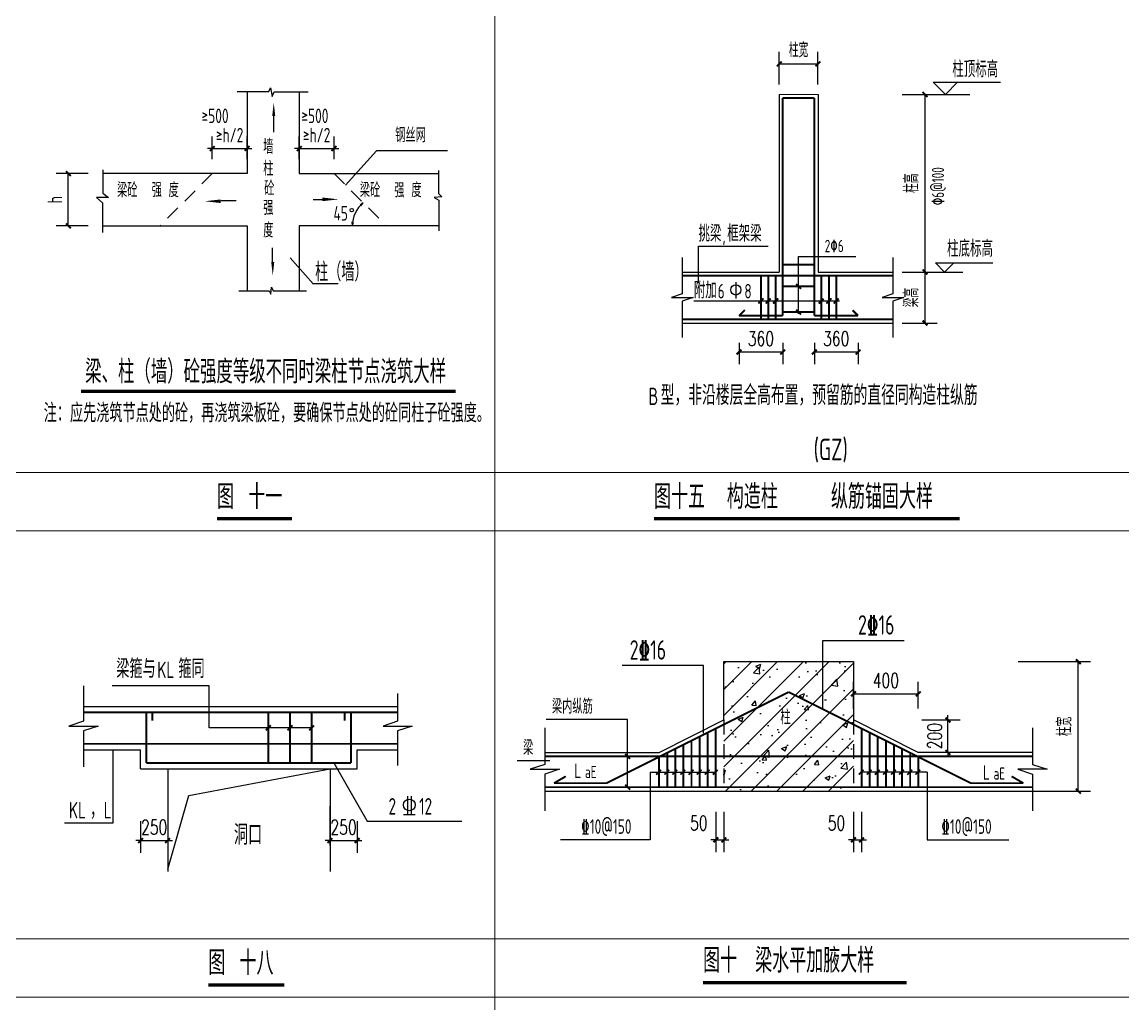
# Model space of a CAD drawing. Extents: x 1051052 to 1482120, y -981644 to -673261.
# Drawn here: x 1300945 to 1323603, y -799005 to -778807 of the extents above; entities that cross this region are included whole.
import ezdxf

# ---------------------------------------------------------------- set-up
doc = ezdxf.new("R2010")
doc.units = 0
doc.header["$LTSCALE"] = 1000
doc.header["$MEASUREMENT"] = 0
doc.linetypes.add('3', pattern=[5, 3, -2])
for name, color, linetype in [('326', 7, 'Continuous'), ('DIM_LEAD', 3, 'Continuous'), ('PUB_DIM', 3, 'Continuous'), ('PUB_TEXT', 7, 'Continuous'), ('填充', 8, 'Continuous'), ('墙线__粗线', 7, 'Continuous'), ('尺寸线及数字', 253, 'Continuous'), ('层0', 7, 'Continuous'), ('层154200', 1, 'Continuous'), ('层35', 4, 'Continuous'), ('折断线', 7, 'Continuous'), ('梁虚线', 134, '3'), ('轴线__尺寸数字', 253, 'Continuous'), ('钢筋', 1, 'Continuous')]:
    doc.layers.add(name, color=color, linetype=linetype)
doc.layers.add('TEXT', color=7, linetype='Continuous', lineweight=25)
doc.layers.add('图框外框__细线', color=9, linetype='Continuous', lineweight=18)
doc.styles.add('_TCH_DIM_T3', font='SIMPLEX', dxfattribs={"width": 0.705882, "bigfont": 'GBCBIG'})
doc.styles.add('TSSD_Norm', font='Tssdeng.shx', dxfattribs={"width": 0.7, "bigfont": 'hztxt.shx'})
doc.styles.add('TSSD_Num', font='Tssdeng.shx', dxfattribs={"width": 0.7, "bigfont": 'hztxt.shx'})
doc.dimstyles.new('_TCH_ARCH&&100', dxfattribs={"dimtxt": 297.5, "dimasz": 100, "dimexe": 250, "dimexo": 300, "dimgap": 126.25, "dimtad": 1, "dimdec": 0, "dimzin": 0, "dimdsep": 46, "dimtxsty": '_TCH_DIM_T3', "dimblk": 'ARCHTICK', "dimcen": 0.09, "dimclrt": 7, "dimazin": 2, "dimtfac": 1, "dimtdec": 0, "dimtix": 1, "dimtmove": 2, "dimatfit": 3, "dimfxl": 0, "dimtolj": 1, "dimtzin": 0, "dimarcsym": 0})

# ---------------------------------------------------------------- blocks, each defined once
blk = doc.blocks.new('_ArchTick')
at = {"color": 0, "linetype": 'ByBlock', "const_width": 0.4}
blk.add_lwpolyline([(-0.5, -0.5), (0.5, 0.5)], dxfattribs=at)
blk = doc.blocks.new('*D569')
at = {"layer": 'Defpoints', "color": 0, "transparency": 16777216}
for p in [(1318056, -794754), (1318223, -794754), (1318223, -795630)]:
    blk.add_point(p, dxfattribs=at)
at = {"layer": 'PUB_DIM', "color": 0, "lineweight": -2, "transparency": 16777216}
for p, q in [((1318056, -795054), (1318056, -795880)), ((1318223, -795054), (1318223, -795880)), ((1318056, -795630), (1317956, -795630)), ((1318056, -795630), (1318223, -795630)), ((1318223, -795630), (1318323, -795630))]:
    blk.add_line(p, q, dxfattribs=at)
at = {"layer": 'PUB_DIM', "color": 0, "lineweight": -2, "transparency": 16777216, "xscale": 100, "yscale": 100, "zscale": 100}
blk.add_blockref('_ArchTick', (1318056, -795630), dxfattribs=at)
at = {"layer": 'PUB_DIM', "color": 0, "lineweight": -2, "transparency": 16777216, "xscale": 100, "yscale": 100, "zscale": 100, "rotation": 180}
blk.add_blockref('_ArchTick', (1318223, -795630), dxfattribs=at)
at = {"layer": 'PUB_DIM', "color": 7, "transparency": 16777216, "insert": (1317706, -795285), "char_height": 297.5, "attachment_point": 5, "style": '_TCH_DIM_T3'}
blk.add_mtext('\\A1;50', dxfattribs=at)
blk = doc.blocks.new('*D570')
at = {"layer": 'Defpoints', "color": 0, "transparency": 16777216}
for p in [(1315223, -794754), (1315389, -794754), (1315389, -795630)]:
    blk.add_point(p, dxfattribs=at)
at = {"layer": 'PUB_DIM', "color": 0, "lineweight": -2, "transparency": 16777216}
for p, q in [((1315223, -795054), (1315223, -795880)), ((1315389, -795054), (1315389, -795880)), ((1315223, -795630), (1315123, -795630)), ((1315223, -795630), (1315389, -795630)), ((1315389, -795630), (1315489, -795630))]:
    blk.add_line(p, q, dxfattribs=at)
at = {"layer": 'PUB_DIM', "color": 0, "lineweight": -2, "transparency": 16777216, "xscale": 100, "yscale": 100, "zscale": 100}
blk.add_blockref('_ArchTick', (1315223, -795630), dxfattribs=at)
at = {"layer": 'PUB_DIM', "color": 0, "lineweight": -2, "transparency": 16777216, "xscale": 100, "yscale": 100, "zscale": 100, "rotation": 180}
blk.add_blockref('_ArchTick', (1315389, -795630), dxfattribs=at)
at = {"layer": 'PUB_DIM', "color": 7, "transparency": 16777216, "insert": (1314873, -795285), "char_height": 297.5, "attachment_point": 5, "style": '_TCH_DIM_T3'}
blk.add_mtext('\\A1;50', dxfattribs=at)
blk = doc.blocks.new('*D571')
at = {"layer": 'Defpoints', "color": 0, "transparency": 16777216}
for p in [(1321144, -791963), (1322683, -791963), (1321144, -794629)]:
    blk.add_point(p, dxfattribs=at)
at = {"layer": 'PUB_DIM', "color": 0, "lineweight": -2, "transparency": 16777216}
for p, q in [((1321444, -791963), (1322933, -791963)), ((1322683, -794629), (1322683, -791963)), ((1321444, -794629), (1322933, -794629))]:
    blk.add_line(p, q, dxfattribs=at)
at = {"layer": 'PUB_DIM', "color": 0, "lineweight": -2, "transparency": 16777216, "xscale": 100, "yscale": 100, "zscale": 100}
for p, rotation in [((1322683, -791963), 90), ((1322683, -794629), 270)]:
    blk.add_blockref('_ArchTick', p, dxfattribs=dict(at, rotation=rotation))
at = {"layer": 'PUB_DIM', "color": 7, "transparency": 16777216, "insert": (1322398, -793296), "char_height": 297.5, "attachment_point": 5, "rotation": 90, "style": '_TCH_DIM_T3'}
blk.add_mtext('\\A1;柱宽', dxfattribs=at)
blk = doc.blocks.new('*D572')
at = {"layer": 'Defpoints', "color": 0, "transparency": 16777216}
for p in [(1319164, -793163), (1320000, -793163), (1319164, -793829)]:
    blk.add_point(p, dxfattribs=at)
at = {"layer": 'PUB_DIM', "color": 0, "lineweight": -2, "transparency": 16777216}
for p, q in [((1319464, -793163), (1320250, -793163)), ((1320000, -793163), (1320000, -793063)), ((1320000, -793829), (1320000, -793163)), ((1319464, -793829), (1320250, -793829)), ((1320000, -793829), (1320000, -793929))]:
    blk.add_line(p, q, dxfattribs=at)
at = {"layer": 'PUB_DIM', "color": 0, "lineweight": -2, "transparency": 16777216, "xscale": 100, "yscale": 100, "zscale": 100}
for p, rotation in [((1320000, -793163), 270), ((1320000, -793829), 90)]:
    blk.add_blockref('_ArchTick', p, dxfattribs=dict(at, rotation=rotation))
at = {"layer": 'PUB_DIM', "color": 7, "transparency": 16777216, "insert": (1319725, -793496), "char_height": 297.5, "attachment_point": 5, "rotation": 90, "style": '_TCH_DIM_T3'}
blk.add_mtext('\\A1;200', dxfattribs=at)
blk = doc.blocks.new('*D573')
at = {"layer": 'Defpoints', "color": 0, "transparency": 16777216}
for p in [(1319389, -792626), (1318056, -793229), (1319389, -793229)]:
    blk.add_point(p, dxfattribs=at)
at = {"layer": 'PUB_DIM', "color": 0, "lineweight": -2, "transparency": 16777216}
for p, q in [((1318056, -792929), (1318056, -792376)), ((1319389, -792929), (1319389, -792376)), ((1318056, -792626), (1319389, -792626))]:
    blk.add_line(p, q, dxfattribs=at)
at = {"layer": 'PUB_DIM', "color": 0, "lineweight": -2, "transparency": 16777216, "xscale": 100, "yscale": 100, "zscale": 100, "rotation": 180}
blk.add_blockref('_ArchTick', (1318056, -792626), dxfattribs=at)
at = {"layer": 'PUB_DIM', "color": 0, "lineweight": -2, "transparency": 16777216, "xscale": 100, "yscale": 100, "zscale": 100}
blk.add_blockref('_ArchTick', (1319389, -792626), dxfattribs=at)
at = {"layer": 'PUB_DIM', "color": 7, "transparency": 16777216, "insert": (1318723, -792351), "char_height": 297.5, "attachment_point": 5, "style": '_TCH_DIM_T3'}
blk.add_mtext('\\A1;400', dxfattribs=at)
blk = doc.blocks.new('*D579')
at = {"layer": 'Defpoints', "color": 0, "transparency": 16777216}
for p in [(1317326, -779669), (1316526, -780390), (1317326, -780390)]:
    blk.add_point(p, dxfattribs=at)
at = {"layer": 'PUB_DIM', "color": 0, "lineweight": -2, "transparency": 16777216}
for p, q in [((1316526, -780090), (1316526, -779419)), ((1317326, -780090), (1317326, -779419)), ((1316526, -779669), (1317326, -779669))]:
    blk.add_line(p, q, dxfattribs=at)
at = {"layer": 'PUB_DIM', "color": 0, "lineweight": -2, "transparency": 16777216, "xscale": 100, "yscale": 100, "zscale": 100, "rotation": 180}
blk.add_blockref('_ArchTick', (1316526, -779669), dxfattribs=at)
at = {"layer": 'PUB_DIM', "color": 0, "lineweight": -2, "transparency": 16777216, "xscale": 100, "yscale": 100, "zscale": 100}
blk.add_blockref('_ArchTick', (1317326, -779669), dxfattribs=at)
at = {"layer": 'PUB_DIM', "color": 7, "transparency": 16777216, "insert": (1316926, -779384), "char_height": 297.5, "attachment_point": 5, "style": '_TCH_DIM_T3'}
blk.add_mtext('\\A1;柱宽', dxfattribs=at)
blk = doc.blocks.new('*D594')
at = {"layer": 'Defpoints', "color": 0, "transparency": 16777216}
for p in [(1307284, -794946), (1307841, -794946), (1307841, -795644)]:
    blk.add_point(p, dxfattribs=at)
at = {"layer": 'PUB_DIM', "color": 0, "lineweight": -2, "transparency": 16777216}
for p, q in [((1307284, -795246), (1307284, -795894)), ((1307841, -795246), (1307841, -795894)), ((1307284, -795644), (1307184, -795644)), ((1307284, -795644), (1307841, -795644)), ((1307841, -795644), (1307941, -795644))]:
    blk.add_line(p, q, dxfattribs=at)
at = {"layer": 'PUB_DIM', "color": 0, "lineweight": -2, "transparency": 16777216, "xscale": 100, "yscale": 100, "zscale": 100}
blk.add_blockref('_ArchTick', (1307284, -795644), dxfattribs=at)
at = {"layer": 'PUB_DIM', "color": 0, "lineweight": -2, "transparency": 16777216, "xscale": 100, "yscale": 100, "zscale": 100, "rotation": 180}
blk.add_blockref('_ArchTick', (1307841, -795644), dxfattribs=at)
at = {"layer": 'PUB_DIM', "color": 7, "transparency": 16777216, "insert": (1307562, -795369), "char_height": 297.5, "attachment_point": 5, "style": '_TCH_DIM_T3'}
blk.add_mtext('\\A1;250', dxfattribs=at)
blk = doc.blocks.new('*D595')
at = {"layer": 'Defpoints', "color": 0, "transparency": 16777216}
for p in [(1303386, -794946), (1303943, -794946), (1303943, -795644)]:
    blk.add_point(p, dxfattribs=at)
at = {"layer": 'PUB_DIM', "color": 0, "lineweight": -2, "transparency": 16777216}
for p, q in [((1303386, -795246), (1303386, -795894)), ((1303943, -795246), (1303943, -795894)), ((1303386, -795644), (1303286, -795644)), ((1303386, -795644), (1303943, -795644)), ((1303943, -795644), (1304043, -795644))]:
    blk.add_line(p, q, dxfattribs=at)
at = {"layer": 'PUB_DIM', "color": 0, "lineweight": -2, "transparency": 16777216, "xscale": 100, "yscale": 100, "zscale": 100}
blk.add_blockref('_ArchTick', (1303386, -795644), dxfattribs=at)
at = {"layer": 'PUB_DIM', "color": 0, "lineweight": -2, "transparency": 16777216, "xscale": 100, "yscale": 100, "zscale": 100, "rotation": 180}
blk.add_blockref('_ArchTick', (1303943, -795644), dxfattribs=at)
at = {"layer": 'PUB_DIM', "color": 7, "transparency": 16777216, "insert": (1303665, -795369), "char_height": 297.5, "attachment_point": 5, "style": '_TCH_DIM_T3'}
blk.add_mtext('\\A1;250', dxfattribs=at)
blk = doc.blocks.new('*D609')
at = {"layer": 'Defpoints', "color": 0, "transparency": 16777216}
for p in [(1317251, -785105), (1318151, -785105), (1318151, -785594)]:
    blk.add_point(p, dxfattribs=at)
at = {"layer": 'PUB_DIM', "color": 0, "lineweight": -2, "transparency": 16777216}
for p, q in [((1317251, -785405), (1317251, -785844)), ((1318151, -785405), (1318151, -785844)), ((1317251, -785594), (1318151, -785594))]:
    blk.add_line(p, q, dxfattribs=at)
at = {"layer": 'PUB_DIM', "color": 0, "lineweight": -2, "transparency": 16777216, "xscale": 100, "yscale": 100, "zscale": 100, "rotation": 180}
blk.add_blockref('_ArchTick', (1317251, -785594), dxfattribs=at)
at = {"layer": 'PUB_DIM', "color": 0, "lineweight": -2, "transparency": 16777216, "xscale": 100, "yscale": 100, "zscale": 100}
blk.add_blockref('_ArchTick', (1318151, -785594), dxfattribs=at)
at = {"layer": 'PUB_DIM', "color": 7, "transparency": 16777216, "insert": (1317701, -785319), "char_height": 297.5, "attachment_point": 5, "style": '_TCH_DIM_T3'}
blk.add_mtext('\\A1;360', dxfattribs=at)
blk = doc.blocks.new('*D610')
at = {"layer": 'Defpoints', "color": 0, "transparency": 16777216}
for p in [(1315701, -785105), (1316601, -785105), (1316601, -785594)]:
    blk.add_point(p, dxfattribs=at)
at = {"layer": 'PUB_DIM', "color": 0, "lineweight": -2, "transparency": 16777216}
for p, q in [((1315701, -785405), (1315701, -785844)), ((1316601, -785405), (1316601, -785844)), ((1315701, -785594), (1316601, -785594))]:
    blk.add_line(p, q, dxfattribs=at)
at = {"layer": 'PUB_DIM', "color": 0, "lineweight": -2, "transparency": 16777216, "xscale": 100, "yscale": 100, "zscale": 100, "rotation": 180}
blk.add_blockref('_ArchTick', (1315701, -785594), dxfattribs=at)
at = {"layer": 'PUB_DIM', "color": 0, "lineweight": -2, "transparency": 16777216, "xscale": 100, "yscale": 100, "zscale": 100}
blk.add_blockref('_ArchTick', (1316601, -785594), dxfattribs=at)
at = {"layer": 'PUB_DIM', "color": 7, "transparency": 16777216, "insert": (1316151, -785319), "char_height": 297.5, "attachment_point": 5, "style": '_TCH_DIM_T3'}
blk.add_mtext('\\A1;360', dxfattribs=at)
blk = doc.blocks.new('*D611')
at = {"layer": 'Defpoints', "color": 0, "transparency": 16777216}
for p in [(1318756, -783949), (1319529, -783949), (1318756, -784999)]:
    blk.add_point(p, dxfattribs=at)
at = {"layer": 'PUB_DIM', "color": 0, "lineweight": -2, "transparency": 16777216}
for p, q in [((1319056, -783949), (1319779, -783949)), ((1319529, -784999), (1319529, -783949)), ((1319056, -784999), (1319779, -784999))]:
    blk.add_line(p, q, dxfattribs=at)
at = {"layer": 'PUB_DIM', "color": 0, "lineweight": -2, "transparency": 16777216, "xscale": 100, "yscale": 100, "zscale": 100}
for p, rotation in [((1319529, -783949), 90), ((1319529, -784999), 270)]:
    blk.add_blockref('_ArchTick', p, dxfattribs=dict(at, rotation=rotation))
at = {"layer": 'PUB_DIM', "color": 7, "transparency": 16777216, "insert": (1319246, -784474), "char_height": 297.5, "attachment_point": 5, "rotation": 90, "style": '_TCH_DIM_T3'}
blk.add_mtext('\\A1;梁高', dxfattribs=at)
blk = doc.blocks.new('*D612')
at = {"layer": 'Defpoints', "color": 0, "transparency": 16777216}
for p in [(1318756, -780297), (1319529, -780297), (1318756, -783949)]:
    blk.add_point(p, dxfattribs=at)
at = {"layer": 'PUB_DIM', "color": 0, "lineweight": -2, "transparency": 16777216}
for p, q in [((1319056, -780297), (1319779, -780297)), ((1319529, -783949), (1319529, -780297)), ((1319056, -783949), (1319779, -783949))]:
    blk.add_line(p, q, dxfattribs=at)
at = {"layer": 'PUB_DIM', "color": 0, "lineweight": -2, "transparency": 16777216, "xscale": 100, "yscale": 100, "zscale": 100}
for p, rotation in [((1319529, -780297), 90), ((1319529, -783949), 270)]:
    blk.add_blockref('_ArchTick', p, dxfattribs=dict(at, rotation=rotation))
at = {"layer": 'PUB_DIM', "color": 7, "transparency": 16777216, "insert": (1319248, -782123), "char_height": 297.5, "attachment_point": 5, "rotation": 90, "style": '_TCH_DIM_T3'}
blk.add_mtext('\\A1;柱高', dxfattribs=at)
blk = doc.blocks.new('*D559')
at = {"layer": 'Defpoints', "color": 0, "transparency": 16777216}
for p in [(1305576, -781409), (1304859, -781925), (1305576, -781925)]:
    blk.add_point(p, dxfattribs=at)
at = {"layer": 'PUB_DIM', "color": 0, "lineweight": -2, "transparency": 16777216}
for p, q in [((1304859, -781625), (1304859, -781159)), ((1305576, -781625), (1305576, -781159)), ((1304859, -781409), (1304759, -781409)), ((1304859, -781409), (1305576, -781409)), ((1305576, -781409), (1305676, -781409))]:
    blk.add_line(p, q, dxfattribs=at)
at = {"layer": 'PUB_DIM', "color": 0, "lineweight": -2, "transparency": 16777216, "xscale": 100, "yscale": 100, "zscale": 100}
blk.add_blockref('_ArchTick', (1304859, -781409), dxfattribs=at)
at = {"layer": 'PUB_DIM', "color": 0, "lineweight": -2, "transparency": 16777216, "xscale": 100, "yscale": 100, "zscale": 100, "rotation": 180}
blk.add_blockref('_ArchTick', (1305576, -781409), dxfattribs=at)
at = {"layer": 'PUB_DIM', "color": 7, "transparency": 16777216, "insert": (1305217, -781133), "char_height": 300, "attachment_point": 5, "style": 'TSSD_Norm'}
blk.add_mtext('\\A1;≥h/2', dxfattribs=at)
blk = doc.blocks.new('*D560')
at = {"layer": 'Defpoints', "color": 0, "transparency": 16777216}
for p in [(1307366, -781409), (1306650, -781925), (1307366, -781925)]:
    blk.add_point(p, dxfattribs=at)
at = {"layer": 'PUB_DIM', "color": 0, "lineweight": -2, "transparency": 16777216}
for p, q in [((1306650, -781625), (1306650, -781159)), ((1307366, -781625), (1307366, -781159)), ((1306650, -781409), (1306550, -781409)), ((1306650, -781409), (1307366, -781409)), ((1307366, -781409), (1307466, -781409))]:
    blk.add_line(p, q, dxfattribs=at)
at = {"layer": 'PUB_DIM', "color": 0, "lineweight": -2, "transparency": 16777216, "xscale": 100, "yscale": 100, "zscale": 100}
blk.add_blockref('_ArchTick', (1306650, -781409), dxfattribs=at)
at = {"layer": 'PUB_DIM', "color": 0, "lineweight": -2, "transparency": 16777216, "xscale": 100, "yscale": 100, "zscale": 100, "rotation": 180}
blk.add_blockref('_ArchTick', (1307366, -781409), dxfattribs=at)
at = {"layer": 'PUB_DIM', "color": 7, "transparency": 16777216, "insert": (1307008, -781133), "char_height": 300, "attachment_point": 5, "style": 'TSSD_Norm'}
blk.add_mtext('\\A1;≥h/2', dxfattribs=at)
blk = doc.blocks.new('*D561')
at = {"layer": 'Defpoints', "color": 0, "transparency": 16777216}
for p in [(1301898, -781925), (1302604, -781925), (1302604, -783000)]:
    blk.add_point(p, dxfattribs=at)
at = {"layer": 'PUB_DIM', "color": 0, "lineweight": -2, "transparency": 16777216}
for p, q in [((1302304, -781925), (1301648, -781925)), ((1301898, -783000), (1301898, -781925)), ((1302304, -783000), (1301648, -783000))]:
    blk.add_line(p, q, dxfattribs=at)
at = {"layer": 'PUB_DIM', "color": 0, "lineweight": -2, "transparency": 16777216, "xscale": 100, "yscale": 100, "zscale": 100}
for p, rotation in [((1301898, -781925), 90), ((1301898, -783000), 270)]:
    blk.add_blockref('_ArchTick', p, dxfattribs=dict(at, rotation=rotation))
at = {"layer": 'PUB_DIM', "color": 7, "transparency": 16777216, "insert": (1301622, -782463), "char_height": 300, "attachment_point": 5, "rotation": 90, "style": 'TSSD_Norm'}
blk.add_mtext('\\A1;h', dxfattribs=at)

msp = doc.modelspace()

# ---------------------------------------------------------------- hatches: boundary and pattern name
at = {"layer": '填充'}
h = msp.add_hatch(dxfattribs=at)
h.set_pattern_fill('钢筋混凝土', color=256, scale=150, style=0)
h.set_pattern_definition([(45, (1142716.46, -748836.8), (-265.16504, 265.16504), []), (50, (1142716.5, -748836.8), (1075.8903, -94.128), [112.5, -1237.5]), (355, (1142716.5, -748836.8), (-208.127, 1128.288), [90, -990]), (100.4514, (1142806.1, -748844.6), (867.764, 1034.1593), [95.61, -1051.713]), (46.1842, (1142716.5, -748536.8), (1600.862, -248.279), [168.75, -1856.25]), (96.6356, (1142849.9, -748557.5), (1401.994, 1461.177), [143.415, -1577.57]), (351.1842, (1142716.5, -748536.8), (1401.993, 1461.178), [135, -1485]), (21, (1142866.5, -748611.8), (895.3606, -603.9283), [112.5, -1237.5]), (326, (1142866.5, -748611.8), (364.973, 1087.725), [90, -990]), (71.4514, (1142941.1, -748662.1), (1260.334, 483.796), [95.61, -1051.713]), (37.5, (1142716.46, -748836.8), (18.2398, 499.3408), [0, -978, 0, -1005, 0, -993.75]), (7.5, (1142716.46, -748836.8), (394.6043, 591.6176), [0, -573, 0, -955.5, 0, -378.75]), (327.5, (1142381.96, -748836.8), (800.73365, -33.8323), [0, -375, 0, -1170, 0, -1552.5]), (317.5, (1142231.96, -748836.8), (874.7793, 150.1575), [0, -487.5, 0, -777, 0, -1102.5])])
h.paths.add_polyline_path([(1315389.459, -791962.723), (1315389.459, -793255.895), (1316722.805, -792589.223), (1318056.118, -793255.876), (1318056.118, -793162.723), (1318056.118, -791962.723)])
h.paths.add_polyline_path([(1318056.118, -793912.723), (1318056.118, -793255.876), (1316722.805, -792589.223), (1315389.459, -793255.895), (1315389.459, -793912.723)])
h.paths.add_polyline_path([(1318056.118, -794546.059), (1318056.118, -793912.723), (1315389.459, -793912.723), (1315389.459, -794546.059)])
h.paths.add_polyline_path([(1318056.118, -794629.395), (1318056.118, -794546.059), (1315389.459, -794546.059), (1315389.459, -794629.395)])

# ---------------------------------------------------------------- linework, layer by layer
for p, q in [((1315389.459, -791962.723), (1318056.118, -791962.723)), ((1315389.459, -793162.723), (1315389.459, -791962.723)), ((1318056.118, -791962.723), (1318056.118, -793162.723)), ((1314056.112, -793829.395), (1315389.459, -793162.723)), ((1319389.462, -793829.395), (1318056.118, -793162.723)), ((1311705.425, -793829.395), (1314056.112, -793829.395)), ((1321740.194, -793829.395), (1319389.462, -793829.395)), ((1311705.425, -794629.395), (1321740.194, -794629.395))]:
    msp.add_line(p, q)
at = {"layer": '326'}
for points in [[(1311705.425, -793326.878), (1311705.425, -794078.136), (1311405.425, -794178.136), (1312005.425, -794178.136), (1311705.425, -794278.136), (1311705.425, -795029.395)], [(1321740.194, -793326.878), (1321740.194, -794078.136), (1322040.194, -794178.136), (1321440.194, -794178.136), (1321740.194, -794278.136), (1321740.194, -795029.395)]]:
    msp.add_lwpolyline(points, dxfattribs=at)
at = {"layer": 'DIM_LEAD'}
for p, q in [((1317422.456, -792919.816), (1317422.456, -791527.758)), ((1317422.456, -791527.758), (1319099.827, -791527.758)), ((1314970.073, -792042.538), (1313292.702, -792042.538)), ((1314970.073, -793434.595), (1314970.073, -792042.538)), ((1313408.1, -793154.001), (1311730.729, -793154.001)), ((1313408.1, -794546.059), (1313408.1, -793154.001)), ((1311806.189, -794000.463), (1311137.005, -794000.463)), ((1313872.051, -794233.612), (1315222.802, -794233.612)), ((1313872.051, -794233.612), (1313872.051, -795625.67)), ((1319573.559, -794233.612), (1318222.808, -794233.612)), ((1319573.767, -794233.612), (1319573.767, -795625.67)), ((1313872.051, -795625.67), (1312029.327, -795625.67)), ((1319573.767, -795625.67), (1321251.137, -795625.67))]:
    msp.add_line(p, q, dxfattribs=at)
at = {"layer": 'PUB_DIM', "color": 3}
for p, q in [((1319949.405, -780296.548), (1319699.405, -780046.548)), ((1319699.405, -780046.548), (1321079.275, -780046.548)), ((1320199.405, -780046.548), (1319949.405, -780296.548)), ((1319449.405, -780296.548), (1320449.405, -780296.548)), ((1316926.28, -784811.587), (1316926.28, -783628.095)), ((1319556.909, -783949.087), (1320306.909, -783949.087)), ((1319931.909, -783949.087), (1319744.409, -783761.587)), ((1319744.409, -783761.587), (1320924.722, -783761.587)), ((1320119.409, -783761.587), (1319931.909, -783949.087)), ((1314768.875, -784544.478), (1317766.096, -784544.478))]:
    msp.add_line(p, q, dxfattribs=at)
at = {"layer": 'PUB_DIM', "const_width": 35}
for points in [[(1313996.365, -794287.418), (1314096.365, -794187.418)], [(1314162.988, -794287.418), (1314262.988, -794187.418)], [(1314329.675, -794287.418), (1314429.675, -794187.418)], [(1314496.331, -794287.418), (1314596.331, -794187.418)], [(1314662.988, -794287.418), (1314762.988, -794187.418)], [(1314829.675, -794287.418), (1314929.675, -794187.418)], [(1314996.331, -794287.418), (1315096.331, -794187.418)], [(1315162.988, -794287.418), (1315262.988, -794187.418)], [(1318163.058, -794287.418), (1318263.058, -794187.418)], [(1318329.681, -794287.418), (1318429.681, -794187.418)], [(1318496.368, -794287.418), (1318596.368, -794187.418)], [(1318663.024, -794287.418), (1318763.024, -794187.418)], [(1318829.681, -794287.418), (1318929.681, -794187.418)], [(1318996.368, -794287.418), (1319096.368, -794187.418)], [(1319163.024, -794287.418), (1319263.024, -794187.418)], [(1319329.681, -794287.418), (1319429.681, -794187.418)]]:
    msp.add_lwpolyline(points, dxfattribs=at)
at = {"layer": 'PUB_TEXT'}
for p, q in [((1305369.318, -780237.659), (1306026.327, -780237.659)), ((1305575.504, -780235.98), (1305575.504, -781925.276)), ((1306026.327, -780237.659), (1306061.524, -780159.398)), ((1306061.524, -780159.398), (1306092.811, -780339.4)), ((1306092.811, -780339.4), (1306135.829, -780241.572)), ((1306135.829, -780241.572), (1306831.946, -780241.572)), ((1306649.96, -780235.98), (1306649.96, -781925.276)), ((1306117.907, -780717.519), (1306117.907, -781072.556)), ((1308242.369, -781456.644), (1307604.1, -782163.112)), ((1309698.138, -781456.644), (1308242.369, -781456.644)), ((1302608.744, -781844.967), (1302608.744, -782328.151)), ((1309518.578, -781859.37), (1309518.578, -782332.664)), ((1305575.504, -781925.276), (1302608.744, -781925.276)), ((1306649.96, -781925.276), (1309518.578, -781925.276)), ((1302608.744, -782328.151), (1302722.635, -782413.626)), ((1309518.578, -782332.664), (1309587.272, -782401.402)), ((1302722.635, -782413.626), (1302480.618, -782418.375)), ((1302480.618, -782418.375), (1302603.999, -782527.594)), ((1302603.999, -782527.594), (1302603.999, -783138.195)), ((1305351.602, -782487.308), (1305044.428, -782487.308)), ((1306937.985, -782455.04), (1307306.594, -782455.04)), ((1307967.039, -782526.051), (1307902.062, -782575.631)), ((1307902.062, -782575.631), (1307915.777, -782587.637)), ((1307915.777, -782587.637), (1307967.039, -782526.051)), ((1309587.272, -782401.402), (1309425.639, -782417.576)), ((1309425.639, -782417.576), (1309522.619, -782474.184)), ((1309522.619, -782474.184), (1309522.619, -783100.19)), ((1302603.999, -782999.733), (1305575.504, -782999.733)), ((1305575.504, -782999.733), (1305575.504, -784332.929)), ((1309522.619, -782999.733), (1306649.96, -782999.733)), ((1306649.96, -782999.733), (1306649.96, -784332.929)), ((1307743.056, -782999.733), (1307740.551, -782920.523)), ((1307740.551, -782920.523), (1307756.095, -782922.465)), ((1307756.095, -782922.465), (1307743.056, -782999.733)), ((1306096.019, -783448.994), (1306096.019, -783814.336)), ((1306934.879, -784190.358), (1306463.22, -783654.311)), ((1305407.269, -784333.761), (1306029.197, -784333.761)), ((1306029.197, -784333.761), (1306063.018, -784401.553)), ((1306063.018, -784401.553), (1306082.472, -784258.734)), ((1306082.472, -784258.734), (1306114.164, -784333.761)), ((1306114.164, -784333.761), (1306799.674, -784333.761)), ((1306922.918, -784188.91), (1307449.145, -784188.91))]:
    msp.add_line(p, q, dxfattribs=at)
for points in [[(1306125.425, -780737.536, 61.448, 0, 0), (1306125.425, -780460.353, 0, 0, 0)], [(1305036.097, -782493.366, 73.737, 0, 0), (1304703.478, -782493.366, 0, 0, 0)], [(1305042.86, -782487.308, 15.661, 0, 0), (1304930.021, -782487.308, 0, 0, 0)], [(1307127.541, -782454.735, 73.737, 0, 0), (1307460.16, -782454.735, 0, 0, 0)], [(1307308.474, -782455.04, 18.793, 0, 0), (1307443.882, -782455.04, 0, 0, 0)], [(1306105.13, -783745.986, 61.448, 0, 0), (1306105.13, -784023.168, 0, 0, 0)]]:
    msp.add_lwpolyline(points, format="xyseb", dxfattribs=at)
msp.add_arc((1308355.92, -782999.733), 612.864, 129.3851081, 180, dxfattribs=at)
for points in [[(1307902.062, -782575.631), (1307915.777, -782587.637), (1307967.039, -782526.051)], [(1307740.551, -782920.523), (1307756.095, -782922.465), (1307743.056, -782999.733)]]:
    msp.add_solid(points, dxfattribs=at)
at = {"layer": 'TEXT', "const_width": 70}
for points in [[(1302156.467, -786403.117), (1309866.805, -786401.722)], [(1304959.003, -789022.96), (1306502.987, -789022.96)], [(1313950.974, -789022.96), (1320240.456, -789022.96)], [(1304777.595, -798612.288), (1306346.679, -798612.288)], [(1314961.895, -798567.779), (1319151.377, -798567.779)]]:
    msp.add_lwpolyline(points, dxfattribs=at)
at = {"layer": '图框外框__细线'}
for p, q in [((1310676.155, -813604.095), (1310676.155, -762304.095)), ((1316526.28, -780296.548), (1317326.28, -780296.548)), ((1283564.523, -788072.579), (1353353.309, -788072.579)), ((1283564.523, -789272.579), (1353353.309, -789272.579)), ((1283564.523, -797661.907), (1353353.309, -797661.907)), ((1283564.523, -798861.907), (1353353.309, -798861.907))]:
    msp.add_line(p, q, dxfattribs=at)
at = {"layer": '墙线__粗线'}
for p, q in [((1316526.28, -780296.548), (1316526.28, -783949.087)), ((1317326.28, -780296.548), (1317326.28, -783949.087)), ((1314865.937, -784179.516), (1314865.937, -783417.516)), ((1314865.937, -783417.516), (1316300.616, -783417.516)), ((1314533.28, -783949.087), (1316526.28, -783949.087)), ((1317326.28, -783949.087), (1318868.28, -783949.087)), ((1314533.28, -784999.087), (1318868.28, -784999.087))]:
    msp.add_line(p, q, dxfattribs=at)
at = {"layer": '尺寸线及数字'}
for p, q in [((1316101.28, -784594.478), (1316201.28, -784494.478)), ((1316251.28, -784594.478), (1316351.28, -784494.478)), ((1316406.28, -784594.478), (1316506.28, -784494.478)), ((1317342.693, -784598.066), (1317442.693, -784498.066)), ((1317501.28, -784594.478), (1317601.28, -784494.478)), ((1317651.28, -784594.478), (1317751.28, -784494.478))]:
    msp.add_line(p, q, dxfattribs=at)
at = {"layer": '尺寸线及数字', "const_width": 0.35}
for points in [[(1316888.78, -784205.587), (1316963.78, -784280.587)], [(1316888.78, -784736.587), (1316963.78, -784811.587)]]:
    msp.add_lwpolyline(points, dxfattribs=at)
at = {"layer": '层0'}
for p, q in [((1315636.091, -784159.9), (1315636.091, -784492.4)), ((1304795.952, -792457.845), (1302799.765, -792457.845)), ((1304795.952, -793325.907), (1304795.952, -792457.845)), ((1302211.679, -792883.79), (1308675.421, -792883.79)), ((1306904.609, -793325.907), (1304795.952, -793325.907)), ((1302211.679, -793774.657), (1303386.452, -793774.657)), ((1303386.452, -794171.071), (1303386.452, -793774.657)), ((1307840.827, -793774.657), (1308675.421, -793774.657)), ((1307840.827, -794171.071), (1307840.827, -793774.657)), ((1307358.734, -794048.384), (1308047.734, -795241.751)), ((1303386.452, -794171.071), (1307840.827, -794171.071)), ((1303943.234, -794171.071), (1303943.234, -796277.001)), ((1307284.015, -794171.071), (1307284.015, -796277.001)), ((1301817.707, -795276.141), (1302818.366, -795276.141)), ((1308047.734, -795241.751), (1309997.124, -795241.753))]:
    msp.add_line(p, q, dxfattribs=at)
for centre, radius in [((1307729.714, -782677.185), 34.946), ((1315636.091, -784317.4), 105)]:
    msp.add_circle(centre, radius, dxfattribs=at)
at = {"layer": '层154200', "color": 7}
for p, q in [((1308879.939, -794730.116), (1308879.939, -795110.116)), ((1308951.939, -794730.116), (1308951.939, -795110.116)), ((1308795.939, -795110.116), (1309035.939, -795110.116))]:
    msp.add_line(p, q, dxfattribs=at)
at = {"layer": '层154200', "color": 94}
msp.add_line((1307284.015, -795742.423), (1307284.015, -794938.251), dxfattribs=at)
at = {"layer": '层154200', "color": 7}
msp.add_circle((1308915.939, -794910.116), 120, dxfattribs=at)
at = {"layer": '层35'}
for p, q in [((1302818.366, -795276.141), (1302818.366, -793774.657)), ((1304374.484, -794720.329), (1307284.015, -794171.071)), ((1303943.234, -796229.391), (1304374.484, -794720.329))]:
    msp.add_line(p, q, dxfattribs=at)
at = {"layer": '折断线'}
for points in [[(1314533.28, -783649.087), (1314533.28, -784399.087), (1314308.28, -784474.087), (1314758.28, -784474.087), (1314533.28, -784549.087), (1314533.28, -785299.087)], [(1318868.28, -783649.087), (1318868.28, -784399.087), (1318643.28, -784474.087), (1319093.28, -784474.087), (1318868.28, -784549.087), (1318868.28, -785299.087)], [(1302211.679, -792458.126), (1302211.679, -793189.891), (1301911.679, -793289.891), (1302511.679, -793289.891), (1302211.679, -793389.891), (1302211.679, -794129.86)], [(1308675.421, -792622.04), (1308675.421, -793189.891), (1308375.421, -793289.891), (1308975.421, -793289.891), (1308675.421, -793389.891), (1308675.421, -794097.079)]]:
    msp.add_lwpolyline(points, dxfattribs=at)
at = {"layer": '梁虚线', "linetype": '3', "ltscale": 0.1}
for p, q in [((1304859.199, -781925.276), (1303784.743, -782999.733)), ((1307366.265, -781925.276), (1308440.721, -782999.733)), ((1315389.459, -793162.723), (1315389.459, -794629.395)), ((1318056.118, -793162.723), (1318056.118, -794629.395))]:
    msp.add_line(p, q, dxfattribs=at)
at = {"layer": '轴线__尺寸数字'}
msp.add_line((1316926.28, -783628.095), (1318105.689, -783628.095), dxfattribs=at)
at = {"layer": '钢筋'}
for p, q in [((1306013.702, -793478.501), (1306013.702, -793236.126)), ((1306459.14, -793478.501), (1306459.14, -793236.126)), ((1306904.609, -793478.501), (1306904.609, -793236.126))]:
    msp.add_line(p, q, dxfattribs=at)
at = {"layer": '钢筋', "const_width": 40}
for points in [[(1316601.28, -780371.548), (1316601.28, -784849.087)], [(1317251.28, -780371.548), (1316601.28, -780371.548)], [(1317251.28, -780371.548), (1317251.28, -784849.087)], [(1316601.28, -783799.087), (1317251.28, -783799.087)], [(1314533.28, -784024.087), (1318868.28, -784024.087)], [(1316151.28, -784024.087), (1316151.28, -784924.087)], [(1316301.28, -784024.087), (1316301.28, -784924.087)], [(1316456.28, -784024.087), (1316456.28, -784924.087)], [(1317396.28, -784024.087), (1317396.28, -784924.087)], [(1317551.28, -784024.087), (1317551.28, -784924.087)], [(1317701.28, -784024.087), (1317701.28, -784924.087)], [(1316601.28, -784243.087), (1317251.28, -784243.087)], [(1315701.28, -784849.087), (1315821.468, -784728.876)], [(1315701.28, -784849.087), (1316601.28, -784849.087)], [(1316601.28, -784774.087), (1317251.28, -784774.087)], [(1317251.28, -784849.087), (1318151.28, -784849.087)], [(1318151.28, -784849.087), (1318038.155, -784735.946)], [(1314533.28, -784924.087), (1318868.28, -784924.087)], [(1312975.802, -794462.723), (1316722.805, -792589.223)], [(1320469.821, -794462.723), (1316722.805, -792589.223)], [(1302211.679, -793008.282), (1308675.421, -793008.282)], [(1303503.64, -794048.384), (1303503.64, -793008.282)], [(1303628.452, -793008.282), (1303628.452, -793179.743)], [(1306013.702, -794048.384), (1306013.702, -793008.282)], [(1306459.14, -794048.384), (1306459.14, -793008.282)], [(1306904.609, -794048.384), (1306904.609, -793008.282)], [(1307586.234, -793008.282), (1307586.234, -793179.743)], [(1307717.484, -794048.384), (1307717.484, -793008.282)], [(1315056.112, -793422.559), (1315056.112, -794546.059)], [(1315222.802, -793339.223), (1315222.802, -794546.059)], [(1318222.805, -793339.223), (1318222.805, -794546.059)], [(1318389.462, -793422.559), (1318389.462, -794546.059)], [(1302211.679, -793654.165), (1308675.421, -793654.165)], [(1314556.112, -793672.559), (1314556.112, -794546.059)], [(1314722.802, -793589.223), (1314722.802, -794546.059)], [(1314889.459, -793505.887), (1314889.459, -794546.059)], [(1318556.118, -793505.887), (1318556.118, -794546.059)], [(1318722.805, -793589.223), (1318722.805, -794546.059)], [(1318889.462, -793672.559), (1318889.462, -794546.059)], [(1311705.425, -793912.723), (1319369.805, -793912.723)], [(1314056.112, -793922.559), (1314056.112, -794546.059)], [(1314222.802, -793839.223), (1314222.802, -794546.059)], [(1314389.459, -793755.887), (1314389.459, -794546.059)], [(1319056.118, -793755.887), (1319056.118, -794546.059)], [(1319222.805, -793839.223), (1319222.805, -794546.059)], [(1321740.194, -793912.723), (1319369.805, -793912.723)], [(1319389.462, -793922.559), (1319389.462, -794546.059)], [(1303503.64, -794048.384), (1307717.484, -794048.384)], [(1311893.52, -794462.723), (1312135.052, -794323.27)], [(1321552.072, -794462.723), (1321310.507, -794323.27)], [(1321740.194, -794546.059), (1311705.425, -794546.059)], [(1311893.52, -794462.723), (1312975.802, -794462.723)], [(1321552.072, -794462.723), (1320469.821, -794462.723)]]:
    msp.add_lwpolyline(points, dxfattribs=at)

# ---------------------------------------------------------------- block references
at = {"layer": 'PUB_DIM', "color": 3, "yscale": 100, "zscale": 100}
for p, xscale, rotation in [((1316926.28, -784243.087), 100, 90), ((1316151.28, -784544.478), -100, 270), ((1316301.28, -784544.478), -100, 270), ((1316456.28, -784544.478), -100, 270), ((1317392.693, -784548.066), -100, 270), ((1317551.28, -784544.478), -100, 270), ((1317701.28, -784544.478), -100, 270), ((1316926.28, -784774.087), 100, 90), ((1306013.702, -793324.774), -100, 270), ((1306459.14, -793324.774), -100, 270), ((1306904.609, -793324.774), -100, 270)]:
    msp.add_blockref('_ArchTick', p, dxfattribs=dict(at, xscale=xscale, rotation=rotation))
at = {"layer": 'PUB_DIM', "xscale": 100, "yscale": 100, "zscale": 100, "rotation": 90}
for p in [(1313408.1, -793912.723), (1313408.1, -794546.059)]:
    msp.add_blockref('_ArchTick', p, dxfattribs=at)

# ---------------------------------------------------------------- texts
at = {"layer": 'PUB_TEXT', "style": 'TSSD_Num', "width": 0.7}
for s, height, p in [('柱顶标高', 337.5887, (1320089.674, -779946.157)), ('≥500', 300, (1304639.509, -780887.414)), ('≥500', 300, (1306693.73, -780887.414)), ('钢丝网', 300, (1308625.226, -781281.985)), ('墙', 300, (1305908.862, -781519.9)), ('柱', 300, (1305908.862, -781970.942)), ('梁砼', 300, (1302901.179, -782411.9)), ('强', 300, (1303613.736, -782409.276)), ('度', 300, (1303960.751, -782411.9)), ('砼', 300, (1305928.612, -782374.125)), ('梁砼', 300, (1307897.465, -782411.9)), ('强', 300, (1308605.401, -782415.603)), ('度', 300, (1308957.036, -782411.9)), ('强', 300, (1305908.862, -782777.001)), ('45', 300, (1307354.911, -782890.916)), ('度', 300, (1305908.862, -783239.392)), ('挑梁', 337.5887, (1314865.924, -783324.714)), ('框架梁', 337.5887, (1315457.413, -783324.714)), ('柱底标高', 337.5887, (1319981.597, -783636.899)), (',', 297.5, (1315357.413, -783324.714)), ('2%%1306', 255, (1317463.78, -783541.891)), ('柱（墙）', 385.8156, (1306976.759, -784139.137)), ('附加', 337.5887, (1314769.602, -784492.4)), ('6', 297.5, (1315261.091, -784492.4)), ('8', 297.5, (1315811.091, -784492.4)), ('梁、柱（墙）砼强度等级不同时梁柱节点浇筑大样', 482.2695, (1302245.168, -786240.875)), ('B', 357, (1313836.569, -786685.595)), ('型，非沿楼层全高布置，预留筋的直径同构造柱纵筋', 405.10638, (1314088.569, -786685.595)), ('注：应先浇筑节点处的砼，再浇筑梁板砼，要确保节点处的砼同柱子砼强度。', 385.8156, (1301392.366, -787041.074)), ('图', 500, (1304959.003, -788820.498)), ('十一', 500, (1305601.553, -788820.498)), ('图十五', 500, (1313950.974, -788820.498)), ('构造柱', 500, (1315450.257, -788820.498)), ('纵筋锚固大样', 500, (1317592.09, -788820.498)), ('2%%13216', 400, (1318149.776, -791407.758)), ('2%%13216', 400, (1313450.684, -791922.538)), ('梁箍与', 385.8156, (1302885.952, -792300.962)), ('箍同', 385.8156, (1304162.791, -792300.962)), ('KL', 340, (1303728.506, -792300.962)), ('梁内纵筋', 300, (1311850.729, -793034.001)), ('柱', 300, (1316552.351, -793256.059)), ('梁', 300, (1311257.005, -793880.463)), ('L', 300, (1312310.124, -794358.975)), ('aE', 250, (1312530.797, -794358.975)), ('L', 300, (1320718.472, -794390.851)), ('aE', 250, (1320939.145, -794390.851)), ('%%13210@150', 300, (1312449.327, -795505.67)), ('%%13210@150', 300, (1319861.907, -795505.67)), ('图', 500, (1304777.595, -798409.826)), ('十八', 500, (1305420.145, -798409.826)), ('图十', 500, (1314961.895, -798360.32)), ('梁水平加腋大样', 500, (1316032.811, -798360.32))]:
    msp.add_text(s, height=height, dxfattribs=at).set_placement(p)
msp.add_text('%%1306@100', height=250, rotation=90, dxfattribs=at).set_placement((1319919.821, -782574.413))
at = {"layer": 'PUB_TEXT', "color": 3, "style": 'TSSD_Num', "width": 0.7}
msp.add_text('(GZ)', height=442.2311, dxfattribs=at).set_placement((1317235.357, -787820.498))
at = {"layer": 'PUB_TEXT', "color": 7, "style": 'TSSD_Num', "width": 0.7}
for s, height, p in [('2', 340, (1308487.368, -795110.116)), ('12', 340, (1309115.939, -795110.116)), ('KL', 340, (1301910.026, -795188.843)), ('，', 385.816, (1302344.312, -795188.843)), ('L', 340, (1302625.163, -795188.843)), ('洞口', 414.7518, (1305305.64, -795730.61))]:
    msp.add_text(s, height=height, dxfattribs=at).set_placement(p)

# ---------------------------------------------------------------- dimensions: what is measured, and where the dimension line sits
at = {"layer": 'PUB_DIM', "color": 3}
for p1, p2, distance, text, picture, middle in [((1316526.28, -780390.074), (1317326.28, -780390.074), 721.383, '柱宽', '*D579', (1316926.28, -779383.847)), ((1318756.025, -783949.087), (1318756.025, -780296.548), -773.359, '柱高', '*D612', (1319247.821, -782122.817)), ((1318756.025, -784999.087), (1318756.025, -783949.087), -773.359, '梁高', '*D611', (1319246.181, -784474.087)), ((1315701.28, -785104.915), (1316601.28, -785104.915), -488.639, '360', '*D610', (1316151.28, -785318.554)), ((1317251.28, -785104.915), (1318151.28, -785104.915), -488.639, '360', '*D609', (1317701.28, -785318.554)), ((1303386.452, -794946.345), (1303943.234, -794946.345), -698.15, '250', '*D595', (1303664.843, -795369.495)), ((1307284.015, -794946.345), (1307840.796, -794946.345), -698.15, '250', '*D594', (1307562.405, -795369.495))]:
    dim = msp.add_aligned_dim(p1=p1, p2=p2, distance=distance, text=text, dimstyle='_TCH_ARCH&&100', dxfattribs=at)
    dim.commit()
    dim.dimension.update_dxf_attribs({"geometry": picture, "text_midpoint": middle})
for p1, p2, distance, text, picture, middle in [((1304859.199, -781925.276), (1305575.504, -781925.276), 516.459, '≥h/2', '*D559', (1305217.352, -781132.568)), ((1306649.96, -781925.276), (1307366.265, -781925.276), 516.459, '≥h/2', '*D560', (1307008.113, -781132.568)), ((1302603.999, -782999.733), (1302603.999, -781925.276), 705.791, 'h', '*D561', (1301621.958, -782462.505))]:
    dim = msp.add_aligned_dim(p1=p1, p2=p2, distance=distance, text=text, dimstyle='_TCH_ARCH&&100', override={"dimtxt": 300, "dimtxsty": 'TSSD_Norm'}, dxfattribs=at)
    dim.commit()
    dim.dimension.update_dxf_attribs({"geometry": picture, "text_midpoint": middle})
at = {"layer": 'PUB_DIM'}
for p1, p2, distance, text, picture, middle in [((1321144.134, -794629.395), (1321144.134, -791962.723), -1538.583, '柱宽', '*D571', (1322397.873, -793296.059)), ((1318056.118, -793228.792), (1319389.462, -793228.792), 603.161, '400', '*D573', (1318722.79, -792350.632)), ((1319164.09, -793829.395), (1319164.09, -793162.723), -835.495, '200', '*D572', (1319724.585, -793496.059))]:
    dim = msp.add_aligned_dim(p1=p1, p2=p2, distance=distance, text=text, dimstyle='_TCH_ARCH&&100', dxfattribs=at)
    dim.commit()
    dim.dimension.update_dxf_attribs({"geometry": picture, "text_midpoint": middle})
for base, p1, p2, picture, middle in [((1315389.459, -795629.582), (1315222.802, -794753.554), (1315389.459, -794753.554), '*D570', (1314872.802, -795284.582)), ((1318222.775, -795629.582), (1318056.118, -794753.554), (1318222.775, -794753.554), '*D569', (1317706.118, -795284.582))]:
    dim = msp.add_linear_dim(base=base, p1=p1, p2=p2, angle=0, text='50', dimstyle='_TCH_ARCH&&100', dxfattribs=at)
    dim.commit()
    dim.dimension.update_dxf_attribs({"geometry": picture, "text_midpoint": middle, "dimtype": 129})

doc.saveas('drawing.dxf')
